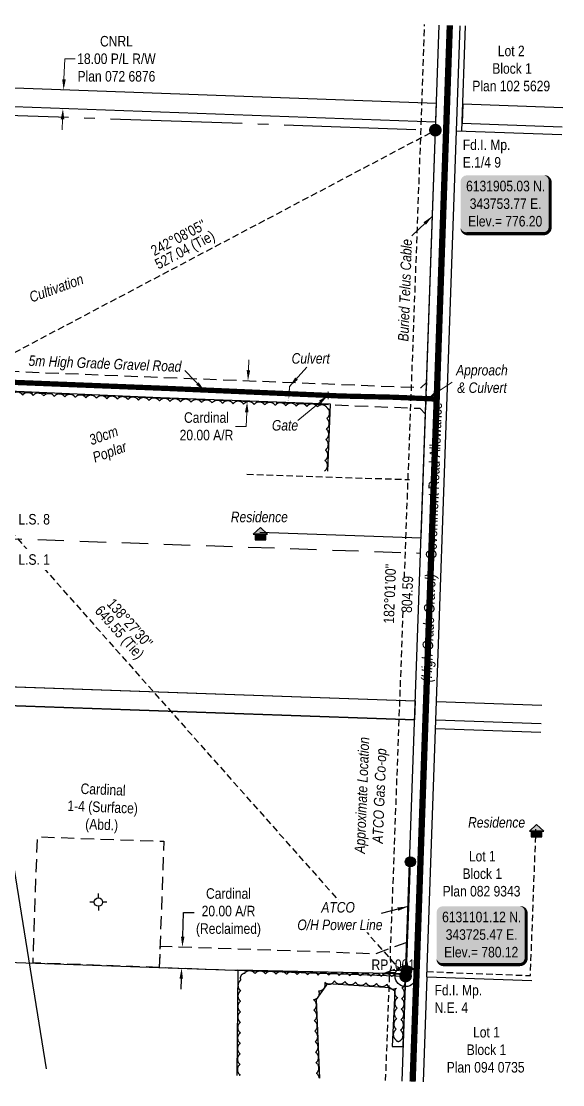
# Model space of a CAD drawing. Extents: x 342382 to 344356, y 6130080 to 6132974.
# Drawn here: x 343361 to 343875, y 6130998 to 6132009 of the extents above; entities that cross this region are included whole.
import ezdxf
from ezdxf.enums import TextEntityAlignment as Align

# ---------------------------------------------------------------- set-up
doc = ezdxf.new("R2010")
doc.units = 0
doc.header["$LTSCALE"] = 5
doc.header["$PDSIZE"] = 0.5
for name, pattern in [('0', [1, 1, 0]), ('foc-ACCESSROAD', [3.75, 2.5, -1.25]), ('foc-LSD', [8, 5, -3]), ('foc-QUARTERLINE', [33, 25, -3, 2, -3]), ('foc-TIELINE', [1.875, 1.25, -0.625]), ('POWERLINE5', [7.8, 2.4, -0.6, 0.6, -0.6, 0.6, -0.6, 2.4]), ('UG_PIPE', [1.875, 1.25, -0.625])]:
    doc.linetypes.add(name, pattern=pattern)
doc.layers.get('Defpoints').update_dxf_attribs({"color": 9})
for name, color, linetype in [('35', 37, 'Continuous'), ('AS-PIPE-UG', 44, 'UG_PIPE'), ('AS-PIPE-UG-T', 44, 'Continuous'), ('AS-POWER', 104, 'foc-POWER'), ('AS-POWER-EXISTING', 72, 'POWERLINE5'), ('AS-POWER-T', 104, 'Continuous'), ('AS-RESIDENCE', 14, 'Continuous'), ('AS-ROADS', 254, 'Continuous'), ('AS-TELUS', 224, 'foc-TEL'), ('C-RW', 13, 'Continuous'), ('DETAIL-T', 7, 'Continuous'), ('F-AR', 190, 'foc-ACCESSROAD'), ('F-RW', 190, 'Continuous'), ('F-WS', 190, 'foc-ACCESSROAD'), ('F-WS-S', 190, 'Continuous'), ('L-BD', 7, 'Continuous'), ('L-MON', 1, 'Continuous'), ('L-QSEC', 8, 'foc-QUARTERLINE'), ('L-ROAD-T', 7, 'Continuous'), ('L-SEC', 7, 'Continuous'), ('L-SECTION-LSD', 7, 'foc-LSD'), ('L-TIE', 7, 'foc-TIELINE'), ('L-TITLEDB', 4, 'Continuous'), ('T-BUSH', 110, '0'), ('T-BUSH-T', 110, 'Continuous')]:
    doc.layers.add(name, color=color, linetype=linetype)
for name, color, linetype, lineweight in [('AS-GENERAL', 48, 'Continuous', 18), ('C-RW-T', 13, 'Continuous', 9), ('F-AR-T', 190, 'Continuous', 9), ('F-WS-T', 190, 'Continuous', 9), ('T-TEXT', 48, 'Continuous', 18)]:
    doc.layers.add(name, color=color, linetype=linetype, lineweight=lineweight)
doc.styles.add('100L', font='ARIALN.TTF', dxfattribs={"height": 11})
doc.styles.add('80', font='ARIALN.TTF', dxfattribs={"height": 10})
doc.styles.add('80CG', font='ARIALN.TTF', dxfattribs={"height": 10})
doc.styles.add('80L', font='ARIALN.TTF', dxfattribs={"height": 10})
doc.styles.add('80LS', font='ARIALNI.TTF', dxfattribs={"height": 10})
doc.styles.add('foc-LtypeFont', font='ARIALN.TTF', dxfattribs={"height": 7.35})
doc.styles.add('TXT', font='ARIALN.TTF', dxfattribs={"height": 0.2})
doc.linetypes.add('foc-POWER', pattern='A,6,-1,["P",foc-LtypeFont,S=0.2,R=0,X=-0.625,Y=-0.75],-1.24,4', length=12.24)
doc.linetypes.add('foc-POWER-NOLINE', pattern='A,0,-4,["P",foc-LtypeFont,S=0.2,R=0,X=-0.625,Y=-0.75],-8.24', length=12.24)
doc.linetypes.add('foc-TEL', pattern='A,2,-1,["T",foc-LtypeFont,S=0.2,R=0,X=-0.425,Y=-0.75],-1.24,8', length=12.24)
doc.dimstyles.new('Compass 5 000', dxfattribs={"dimscale": 5, "dimtxt": 9, "dimasz": 2, "dimexe": 0.2, "dimexo": 0.0625, "dimgap": 0.5, "dimtad": 0, "dimtih": 1, "dimtoh": 1, "dimzin": 0, "dimdsep": 46, "dimtxsty": '80CG', "dimcen": 0.1, "dimse1": 1, "dimse2": 1, "dimclrd": 256, "dimclrt": 256, "dimaunit": 1, "dimadec": 4, "dimazin": 0, "dimtfac": 0.06, "dimtofl": 0, "dimtmove": 0, "dimatfit": 1, "dimfxl": 0.2, "dimtolj": 1, "dimtzin": 0, "dimlwd": -1, "dimarcsym": 0})

# ---------------------------------------------------------------- blocks, each defined once
blk = doc.blocks.new('POWERPOLE')
h = blk.add_hatch(color=255)
edge = h.paths.add_edge_path()
edge.add_arc((0, 0), 0.96, 0, 360)
at = {"linetype": 'Continuous'}
for p, q in [((0.68, -0.68), (-0.68, 0.68)), ((-0.68, -0.68), (0.68, 0.68))]:
    blk.add_line(p, q, dxfattribs=at)
blk.add_circle((0, 0), 0.96, dxfattribs=at)
blk = doc.blocks.new('*D32')
at = {"layer": 'C-RW-T', "transparency": 16777216}
for p, q in [((343401.1, 6131953.4), (343401.8, 6131972.9)), ((343401.8, 6131972.9), (343411.8, 6131972.9)), ((343399.7, 6131915.4), (343399.3, 6131905.4))]:
    blk.add_line(p, q, dxfattribs=at)
for points in [[(343399.4, 6131953.4), (343402.8, 6131953.3), (343400.7, 6131943.4)], [(343398, 6131915.4), (343401.4, 6131915.3), (343400.1, 6131925.4)]]:
    blk.add_solid(points, dxfattribs=at)
at = {"layer": 'Defpoints', "color": 0, "transparency": 16777216}
for p in [(343366.5, 6131944.6), (343365.8, 6131926.6), (343400.1, 6131925.4)]:
    blk.add_point(p, dxfattribs=at)
at = {"layer": 'C-RW-T', "transparency": 16777216, "insert": (343450.9, 6131972.9), "char_height": 10, "attachment_point": 5, "style": '80CG'}
blk.add_mtext('\\A1;CNRL\\P18.00 P/L R/W\\PPlan 072 6876', dxfattribs=at)
blk = doc.blocks.new('Gabd')
for p, q in [((-0.81, 0), (-1.62, 0)), ((0, 0.81), (0, 1.62)), ((1.62, 0), (0.81, 0)), ((0, -0.81), (0, -1.62))]:
    blk.add_line(p, q)
blk.add_circle((0, 0), 0.8)
blk = doc.blocks.new('*D35')
at = {"layer": 'Defpoints', "color": 0, "transparency": 16777216}
for p in [(343532.6, 6131127.8), (343512.8, 6131108.5), (343531.9, 6131107.8)]:
    blk.add_point(p, dxfattribs=at)
at = {"layer": 'F-WS-S', "transparency": 16777216}
for p, q in [((343513.8, 6131138.5), (343514.6, 6131161.3)), ((343514.6, 6131161.3), (343524.6, 6131161.3)), ((343512.4, 6131098.5), (343512.1, 6131088.5))]:
    blk.add_line(p, q, dxfattribs=at)
for points in [[(343512.2, 6131138.5), (343515.5, 6131138.4), (343513.5, 6131128.5)], [(343510.8, 6131098.5), (343514.1, 6131098.4), (343512.8, 6131108.5)]]:
    blk.add_solid(points, dxfattribs=at)
at = {"layer": 'F-WS-S', "transparency": 16777216, "insert": (343557.3, 6131161.3), "char_height": 10, "attachment_point": 5, "style": '80CG'}
blk.add_mtext('\\A1;Cardinal\\P20.00 A/R\\P(Reclaimed)', dxfattribs=at)
blk = doc.blocks.new('*U31')
h = blk.add_hatch(color=254)
edge = h.paths.add_edge_path()
edge.add_line((-36.5, -28.5), (36.5, -28.5))
edge.add_arc((36.5, -22.5), 6, 270, 360)
edge.add_line((42.5, -22.5), (42.5, 21))
edge.add_arc((36.5, 21), 6, 0, 90)
edge.add_line((36.5, 27), (-36.5, 27))
edge.add_arc((-36.5, 21), 6, 90, 180)
edge.add_line((-42.5, 21), (-42.5, -22.5))
edge.add_arc((-36.5, -22.5), 6, 180, 270)
at = {"color": 1, "flags": 128}
blk.add_lwpolyline([(-36.5, -28.5, 3, 3, 0), (36.5, -28.5, 3, 3, 0.414214), (42.5, -22.5, 3, 3, 0), (42.5, 21, 3, 0, 0.414214), (36.5, 27, 0, 0, 0), (-36.5, 27, 0, 0, 0.414214), (-42.5, 21, 0, 0, 0), (-42.5, -22.5, 0, 3, 0.414214)], format="xyseb", close=True, dxfattribs=at)
blk.add_lwpolyline([(-40.4, -21.6, 0, 10, 0), (0, 0, 5, 5, 0)], format="xyseb", dxfattribs=at)
at = {"color": 1, "style": '80'}
blk.add_attdef('ENTER_TEXT_001', (-36, -5), '', height=10, dxfattribs=at)
blk = doc.blocks.new('res_occ')
for points in [[(0.1, 0.89), (-1.26, -0.37), (1.46, -0.37)], [(-0.9, -1.43), (1.1, -1.43), (1.1, -0.37), (-0.9, -0.37)]]:
    blk.add_hatch(color=14).paths.add_polyline_path(points)
at = {"color": 14}
for points in [[(0.1, 0.89), (-1.26, -0.37), (1.46, -0.37)], [(-0.9, -1.43), (1.1, -1.43), (1.1, -0.37), (-0.9, -0.37)]]:
    blk.add_lwpolyline(points, close=True, dxfattribs=at)
blk = doc.blocks.new('*D36')
at = {"layer": 'Defpoints', "color": 0, "transparency": 16777216}
for p in [(343589, 6131666.4), (343575, 6131646.9), (343588.2, 6131646.4)]:
    blk.add_point(p, dxfattribs=at)
at = {"layer": 'F-AR-T', "transparency": 16777216}
for p, q in [((343576.2, 6131676.9), (343576.6, 6131686.9)), ((343574.6, 6131636.9), (343574.1, 6131623.5)), ((343574.1, 6131623.5), (343564.1, 6131623.5))]:
    blk.add_line(p, q, dxfattribs=at)
for points in [[(343574.6, 6131677), (343577.9, 6131676.8), (343575.8, 6131666.9)], [(343573, 6131637), (343576.3, 6131636.9), (343575, 6131646.9)]]:
    blk.add_solid(points, dxfattribs=at)
at = {"layer": 'F-AR-T', "transparency": 16777216, "insert": (343536.4, 6131623.5), "char_height": 10, "attachment_point": 5, "style": '80CG'}
blk.add_mtext('\\A1;Cardinal\\P20.00 A/R', dxfattribs=at)
blk = doc.blocks.new('fdia')
at = {"color": 255, "const_width": 1}
blk.add_lwpolyline([(-0.5, 0, 1), (0.5, 0, 1)], format="xyb", close=True, dxfattribs=at)
blk = doc.blocks.new('Fdiaa')
blk.add_blockref('fdia', (0, 0))
blk = doc.blocks.new('fdib')
at = {"color": 1, "const_width": 1.6}
blk.add_lwpolyline([(-0.4, 0, 1), (0.4, 0, 1)], format="xyb", close=True, dxfattribs=at)
at = {"color": 1}
blk.add_circle((0, 0), 0.8, dxfattribs=at)
blk = doc.blocks.new('Fdibb')
blk.add_blockref('fdib', (0, 0))
blk = doc.blocks.new('fdicc')
for name in ['Fdibb', 'Fdiaa']:
    blk.add_blockref(name, (0, 0))
blk = doc.blocks.new('FDI')
blk.add_blockref('fdicc', (0, 0))

msp = doc.modelspace()

# ---------------------------------------------------------------- linework, layer by layer
at = {"layer": '35', "color": 3}
msp.add_circle((343725.462, 6131101.002), 10.002, dxfattribs=at)
at = {"layer": 'AS-GENERAL', "const_width": 1, "flags": 128}
msp.add_lwpolyline([(343614.081, 6131647.584), (343615.413, 6131661.405)], close=True, dxfattribs=at)
msp.add_lwpolyline([(343651.835, 6131649.344), (343651.951, 6131656.666)], dxfattribs=at)
at = {"layer": 'AS-PIPE-UG', "flags": 128}
for points in [[(343706.552, 6131001.604), (343710.444, 6131104.13), (343711.996, 6131109.567), (343711.105, 6131117.521), (343711.294, 6131131.248), (343712.331, 6131154.061), (343740.011, 6131901.764), (343743.492, 6132005.517)], [(343574.807, 6131578.111), (343729.247, 6131572.918)], [(343745.74, 6131105.22), (343844.01, 6131101.47), (343849.314, 6131240.48)], [(343713.326, 6131106.457), (343725.638, 6131105.987)]]:
    msp.add_lwpolyline(points, dxfattribs=at)
at = {"layer": 'AS-POWER', "linetype": 'foc-POWER-NOLINE', "flags": 128}
msp.add_lwpolyline([(343726.25, 6131105.906), (343729.997, 6131209.524)], dxfattribs=at)
at = {"layer": 'AS-ROADS', "flags": 128}
for points, const_width in [([(343767.471, 6132004.67), (343737.215, 6131141.564), (343732.17, 6131000.704)], 6), ([(343755.019, 6131649.451), (343714.006, 6131651.221), (343662.889, 6131652.418), (343652.053, 6131652.945), (343614.891, 6131654.538), (343498.28, 6131659.614), (343273.053, 6131668.525), (343267.224, 6131666.444), (343256.542, 6131661.861), (343233.323, 6131645.226), (343212.889, 6131630.07)], 5)]:
    msp.add_lwpolyline(points, dxfattribs=dict(at, const_width=const_width))
at = {"layer": 'AS-TELUS', "flags": 128}
msp.add_lwpolyline([(343587.161, 6131522.921), (343740.129, 6131517.535), (343753.775, 6131905.092), (343757.282, 6132005.03)], dxfattribs=at)
at = {"layer": 'C-RW', "flags": 128}
for points in [[(342851.907, 6131996.332), (343257.114, 6131979.197), (343299.086, 6131541.535), (343384.221, 6131012.929)], [(342850.849, 6131966.305), (342952.133, 6131962.004), (343319.431, 6131946.535), (343754.671, 6131930.627), (343754.041, 6131912.653), (343318.32, 6131928.566), (342951.495, 6131944.065), (342850.216, 6131948.352)], [(343874.684, 6131926.266), (343779.771, 6131929.703), (343779.144, 6131911.815), (343874.052, 6131908.289)]]:
    msp.add_lwpolyline(points, dxfattribs=at)
at = {"layer": 'Defpoints'}
for p, q in [((343167.13, 6131382.666), (343734.665, 6131362.69)), ((343166.497, 6131364.677), (343734.032, 6131344.701))]:
    msp.add_line(p, q, dxfattribs=at)
at = {"layer": 'Defpoints', "flags": 128}
for points in [[(343651.493, 6131580.964), (343654.127, 6131644.561), (343492.698, 6131650.614), (343269.235, 6131660.328), (343243.206, 6131638.843), (343240.677, 6131629.698), (343236.226, 6131562.002), (343307.178, 6131541.689)], [(343723.032, 6131103.214), (343566.045, 6131106.671), (343565.266, 6131006.568)], [(343643.974, 6131003.803), (343640.995, 6131078.679), (343651.615, 6131093.783), (343710.433, 6131090.109), (343715.334, 6131086.843), (343712.884, 6131034.182), (343723.107, 6131034.091), (343725.462, 6131101.002)]]:
    msp.add_lwpolyline(points, dxfattribs=at)
at = {"layer": 'F-AR', "flags": 128}
msp.add_lwpolyline([(343740.155, 6131660.362), (343745.327, 6131665.16), (343744.271, 6131635.179), (343739.451, 6131640.374), (343360.018, 6131655.476), (343270.281, 6131659.545), (343240.718, 6131632.506), (343241.989, 6131660.772), (343262.864, 6131679.865), (343360.865, 6131675.458), (343740.155, 6131660.362)], dxfattribs=at)
msp.add_lwpolyline([(343726.589, 6131133.037), (343697.195, 6131122.029), (343492.318, 6131129.213), (343491.615, 6131109.226), (343700.477, 6131101.902), (343725.828, 6131111.395)], close=True, dxfattribs=at)
at = {"layer": 'F-RW', "flags": 128}
for points in [[(342830.686, 6131394.43), (343734.677, 6131362.69), (343734.032, 6131344.701), (343166.497, 6131364.677)], [(343854.075, 6131340.628), (343754.152, 6131344.123), (343754.786, 6131362.111), (343854.708, 6131358.617)]]:
    msp.add_lwpolyline(points, dxfattribs=at)
at = {"layer": 'F-WS', "flags": 128}
msp.add_lwpolyline([(343491.615, 6131109.226), (343371.689, 6131113.431), (343375.906, 6131233.357), (343495.832, 6131229.151)], close=True, dxfattribs=at)
at = {"layer": 'L-QSEC', "flags": 128}
for points in [[(342950.644, 6131933.458), (343753.775, 6131905.092)], [(343773.88, 6131904.381), (343873.79, 6131900.853)]]:
    msp.add_lwpolyline(points, dxfattribs=at)
at = {"layer": 'L-SEC'}
for p, q in [((343725.462, 6131101.002), (343753.775, 6131905.092)), ((343745.567, 6131100.294), (343773.88, 6131904.384)), ((342922.114, 6131129.226), (343725.462, 6131101.002)), ((343725.462, 6131101.002), (343721.944, 6131001.064)), ((343745.567, 6131100.294), (343742.049, 6131000.357)), ((343745.567, 6131100.295), (343845.494, 6131096.785))]:
    msp.add_line(p, q, dxfattribs=at)
at = {"layer": 'L-SEC', "flags": 128}
for points in [[(343753.775, 6131905.092), (343757.282, 6132005.03)], [(343773.88, 6131904.386), (343777.387, 6132004.32)]]:
    msp.add_lwpolyline(points, dxfattribs=at)
at = {"layer": 'L-SECTION-LSD', "flags": 128}
msp.add_lwpolyline([(342936.379, 6131531.342), (343739.619, 6131503.047)], dxfattribs=at)
at = {"layer": 'L-TIE', "flags": 128}
for points in [[(343287.845, 6131658.749), (343753.775, 6131905.092)], [(343294.709, 6131587.177), (343725.462, 6131101.002)]]:
    msp.add_lwpolyline(points, dxfattribs=at)
at = {"layer": 'L-TITLEDB', "flags": 128}
for points in [[(343778.877, 6131904.211), (343782.384, 6132004.143)], [(343753.882, 6131336.432), (343853.804, 6131332.907)]]:
    msp.add_lwpolyline(points, dxfattribs=at)
at = {"layer": 'T-BUSH', "flags": 128}
for points in [[(343648.495, 6131581.088, 0.52056705), (343648.909, 6131591.08, 0.52056705), (343649.323, 6131601.071, 0.52056705), (343649.737, 6131611.063, 0.52056705), (343650.151, 6131621.054, 0.52056705), (343650.565, 6131631.046, 0.52056705), (343650.979, 6131641.037, 0.52056705), (343641.652, 6131642.027, 0.52056705), (343631.659, 6131642.402, 0.52056705), (343621.666, 6131642.776, 0.52056705), (343611.673, 6131643.151, 0.52056705), (343601.68, 6131643.526, 0.52056705), (343591.687, 6131643.9, 0.52056705), (343581.694, 6131644.275, 0.52056705), (343571.701, 6131644.65, 0.52056705), (343561.708, 6131645.024, 0.52056705), (343551.715, 6131645.399, 0.52056705), (343541.722, 6131645.774, 0.52056705), (343531.729, 6131646.148, 0.52056705), (343521.736, 6131646.523, 0.52056705), (343511.743, 6131646.897, 0.52056705), (343501.75, 6131647.272, 0.52056705), (343491.757, 6131647.652, 0.52056705), (343481.767, 6131648.086, 0.52056705), (343471.776, 6131648.52, 0.52056705), (343461.786, 6131648.955, 0.52056705), (343451.795, 6131649.389, 0.52056705), (343441.804, 6131649.823, 0.52056705), (343431.814, 6131650.257, 0.52056705), (343421.823, 6131650.692, 0.52056705), (343411.833, 6131651.126, 0.52056705), (343401.842, 6131651.56, 0.52056705), (343391.852, 6131651.995, 0.52056705), (343381.861, 6131652.429, 0.52056705), (343371.87, 6131652.863, 0.52056705), (343361.88, 6131653.298, 0.52056705), (343351.889, 6131653.732, 0.52056705), (343341.899, 6131654.166, 0.52056705), (343331.908, 6131654.6, 0.52056705), (343321.918, 6131655.035, 0.52056705), (343311.927, 6131655.469, 0.52056705), (343301.936, 6131655.903, 0.52056705), (343291.946, 6131656.338, 0.52056705), (343281.955, 6131656.772, 0.52056705), (343271.965, 6131657.206, 0.52056705), (343263.863, 6131652.004, 0.52056705), (343256.151, 6131645.638, 0.52056705), (343248.439, 6131639.272, 0.52056705), (343244.076, 6131630.734, 0.52056705), (343243.099, 6131620.81, 0.52056705), (343242.443, 6131610.832, 0.52056705), (343241.787, 6131600.853, 0.52056705), (343241.13, 6131590.875, 0.52056705), (343240.474, 6131580.896, 0.52056705), (343239.818, 6131570.918, 0.52056705), (343242.539, 6131563.315, 0.52056705), (343252.152, 6131560.563, 0.52056705), (343261.766, 6131557.811, 0.52056705), (343271.38, 6131555.058, 0.52056705), (343280.994, 6131552.306, 0.52056705), (343290.607, 6131549.553, 0.52056705), (343300.221, 6131546.801, 0.52056705), (343308.004, 6131544.573, 0.52056705)], [(343643.575, 6131003.817, 0.2395415), (343640.781, 6131008.591, 0.52056705), (343640.384, 6131018.583, 0.52056705), (343639.986, 6131028.575, 0.52056705), (343639.588, 6131038.567, 0.52056705), (343639.191, 6131048.559, 0.52056705), (343638.793, 6131058.551, 0.52056705), (343638.396, 6131068.543, 0.52056705), (343637.998, 6131078.535, 0.52056705), (343643.11, 6131086.904, 0.52056705), (343648.862, 6131095.085, 0.52056705), (343657.913, 6131096.396, 0.52056705), (343667.894, 6131095.772, 0.52056705), (343677.874, 6131095.149, 0.52056705), (343687.855, 6131094.526, 0.52056705), (343697.835, 6131093.902, 0.52056705), (343707.816, 6131093.279, 0.52056705), (343716.738, 6131089.513, 0.52056705), (343718.038, 6131080.417, 0.52056705), (343717.574, 6131070.428, 0.52056705), (343717.109, 6131060.439, 0.52056705), (343716.644, 6131050.45, 0.52056705), (343716.179, 6131040.46, 0.52056705), (343720.299, 6131039.618, 0.52056705), (343720.651, 6131049.612, 0.52056705), (343721.003, 6131059.606, 0.52056705), (343721.355, 6131069.6, 0.52056705), (343721.707, 6131079.593, 0.52056705), (343722.058, 6131089.587, 0.52056705), (343722.433, 6131100.227, 0.52056705), (343712.435, 6131100.447, 0.52056705), (343702.438, 6131100.667, 0.52056705), (343692.44, 6131100.887, 0.52056705), (343682.443, 6131101.107, 0.52056705), (343672.445, 6131101.327, 0.52056705), (343662.448, 6131101.548, 0.52056705), (343652.45, 6131101.768, 0.52056705), (343642.452, 6131101.988, 0.52056705), (343632.455, 6131102.208, 0.52056705), (343622.457, 6131102.428, 0.52056705), (343612.46, 6131102.648, 0.52056705), (343602.462, 6131102.868, 0.52056705), (343592.465, 6131103.089, 0.52056705), (343582.467, 6131103.309, 0.52056705), (343572.469, 6131103.529, 0.52056705), (343568.97, 6131097.054, 0.52056705), (343568.893, 6131087.054, 0.52056705), (343568.815, 6131077.054, 0.52056705), (343568.737, 6131067.055, 0.52056705), (343568.659, 6131057.055, 0.52056705), (343568.581, 6131047.055, 0.52056705), (343568.503, 6131037.056, 0.52056705), (343568.426, 6131027.056, 0.52056705), (343568.348, 6131017.056, 0.52056705), (343568.27, 6131007.057, 0.03722808), (343567.563, 6131006.488, 0.03722808)]]:
    msp.add_lwpolyline(points, format="xyb", dxfattribs=at)

# ---------------------------------------------------------------- block references
at = {"layer": 'AS-POWER-EXISTING'}
for p, xscale, yscale, zscale in [((343729.997, 6131209.524), 5.001099691811156, 5.001099691811156, 5.001099691811156), ((343729.997, 6131209.524), 5.001099691811158, 5.001099691811158, 5.001099691811158), ((343730, 6131209.619), 4.999999999999924, 4.999999999999924, 4.999999999999924), ((343726.25, 6131105.906), 5.001099691811156, 5.001099691811156, 5.001099691811156), ((343726.25, 6131105.906), 5.001099691811158, 5.001099691811158, 5.001099691811158), ((343726.254, 6131106.024), 4.999999999999924, 4.999999999999924, 4.999999999999924)]:
    msp.add_blockref('POWERPOLE', p, dxfattribs=dict(at, xscale=xscale, yscale=yscale, zscale=zscale))
at = {"layer": 'AS-RESIDENCE', "xscale": 4.999999999999924, "yscale": 4.999999999999924, "zscale": 4.999999999999924}
for p in [(343587.161, 6131522.921), (343849.314, 6131240.48)]:
    msp.add_blockref('res_occ', p, dxfattribs=at)
at = {"layer": 'DETAIL-T'}
ref = msp.add_blockref('*U31', (343820.224, 6131835.172), dxfattribs=at)
ref.add_attrib('ENTER_TEXT_001', '6131905.03 N.', (343782.929, 6131846.945), dxfattribs={"layer": '0', "color": 1, "height": 10, "style": '80'})
ref.add_attrib('ENTER_TEXT_002', '343753.77 E.', (343786.404, 6131830.237), dxfattribs={"layer": '0', "color": 1, "height": 10, "style": '80'})
ref.add_attrib('ENTER_TEXT_003', 'Elev.= 776.20', (343784.859, 6131813.529), dxfattribs={"layer": '0', "color": 1, "height": 10, "style": '80'})
ref = msp.add_blockref('*U31', (343797.442, 6131140.391), dxfattribs=at)
ref.add_attrib('ENTER_TEXT_001', '6131101.12 N.', (343760.147, 6131152.163), dxfattribs={"layer": '0', "color": 1, "height": 10, "style": '80'})
ref.add_attrib('ENTER_TEXT_002', '343725.47 E.', (343763.622, 6131135.455), dxfattribs={"layer": '0', "color": 1, "height": 10, "style": '80'})
ref.add_attrib('ENTER_TEXT_003', 'Elev.= 780.12', (343762.098, 6131118.748), dxfattribs={"layer": '0', "color": 1, "height": 10, "style": '80'})
at = {"layer": 'F-WS-S', "xscale": 4.999999999999924, "yscale": 4.999999999999924, "zscale": 0.1968503937007845}
msp.add_blockref('Gabd', (343433.761, 6131171.291), dxfattribs=at)
at = {"layer": 'L-MON'}
for p, xscale, yscale, zscale in [((343753.775, 6131905.092), 4.999999999999993, 4.999999999999993, 4.999999999999993), ((343725.462, 6131101.002), 5.001099691811147, 5.001099691811147, 5.001099691811147), ((343725.462, 6131101.002), 5.001099691811158, 5.001099691811158, 5.001099691811158)]:
    msp.add_blockref('FDI', p, dxfattribs=dict(at, xscale=xscale, yscale=yscale, zscale=zscale))

# ---------------------------------------------------------------- texts
at = {"layer": '35', "color": 3, "style": '80'}
msp.add_attdef('RP_001', (343693.094, 6131106.757), 'RP', height=10.0022, dxfattribs=at)
at = {"layer": 'AS-PIPE-UG-T', "insert": (343676.583, 6131211.231), "char_height": 10, "attachment_point": 1, "rotation": 87.818581, "style": '80L'}
msp.add_mtext_dynamic_manual_height_columns('\\pi6.4892;{\\fArial Narrow|b0|i1|c0|p34;Approximate Location\\P\\pi16.677;ATCO Gas Co-op}', width=123.51053, gutter_width=49.989, heights=[0], dxfattribs=at)
at = {"layer": 'AS-RESIDENCE', "char_height": 10, "attachment_point": 1, "style": '80L'}
for insert in [(343559.545, 6131542.422), (343784.849, 6131252.063)]:
    msp.add_mtext_dynamic_manual_height_columns('{\\fArial Narrow|b0|i1|c0|p34;Residence}', width=34.11404, gutter_width=49.989, heights=[0], dxfattribs=dict(at, insert=insert))
at = {"layer": 'AS-TELUS', "insert": (343718.17, 6131704.439), "char_height": 10, "attachment_point": 1, "rotation": 87.990349, "style": 'TXT'}
msp.add_mtext_dynamic_manual_height_columns('{\\fArial Narrow|b0|i1|c0|p34;Buried Telus Cable}', width=97.21368, gutter_width=1, heights=[0], dxfattribs=at)
at = {"layer": 'F-WS-T', "insert": (343404.65, 6131284.689), "char_height": 10, "attachment_point": 1, "rotation": 357.720862, "style": '80LS'}
msp.add_mtext_dynamic_manual_height_columns('\\pi12.481;{\\fArial Narrow|b0|i0|c0|p34;Cardinal\\P\\pi0.65663;1-4 (Surface)\\P\\pi18.215;(Abd.)}', width=66.23823, gutter_width=49.989, heights=[0], dxfattribs=at)
at = {"layer": 'L-BD', "style": '80L'}
for s, rotation, p in [("242°08'05''", 27.8659, (343509.709, 6131802.916)), ('527.04 (Tie)', 27.8659, (343516.37, 6131790.319)), ("138°27'30''", 311.5411, (343463.677, 6131436.461)), ('649.55 (Tie)', 311.5411, (343453.011, 6131427.011))]:
    msp.add_text(s, height=10, rotation=rotation, dxfattribs=at).set_placement(p, align=Align.MIDDLE)
at = {"layer": 'L-MON', "char_height": 10, "attachment_point": 1, "style": '80L'}
for s, insert in [('Fd.I. Mp.\\PE.1/4 9', (343779.812, 6131896.195)), ('Fd.I. Mp.\\PN.E. 4', (343752.969, 6131092.637))]:
    msp.add_mtext_dynamic_manual_height_columns(s, width=44.3292, gutter_width=50, heights=[0], dxfattribs=dict(at, insert=insert))
at = {"layer": 'L-ROAD-T', "style": '80L'}
msp.add_text('Government Road Allowance', height=10, rotation=87.891676, dxfattribs=at).set_placement((343752.384, 6131571.793), align=Align.MIDDLE_CENTER)
at = {"layer": 'L-TITLEDB', "char_height": 10, "attachment_point": 1, "style": '80L'}
for s, insert in [('\\pi24.677;Lot 2\\P\\pi19.404;Block 1\\P\\pi0.45803;Plan 102 5629', (343788.383, 6131985.404)), ('\\pi25.434;Lot 1\\P\\pi19.404;Block 1\\P\\pi0.47167;Plan 082 9343', (343760.161, 6131219.991)), ('\\pi25.434;Lot 1\\P\\pi19.404;Block 1\\P\\pi0.43756;Plan 094 0735', (343764.124, 6131052.655))]:
    msp.add_mtext_dynamic_manual_height_columns(s, width=73.41264, gutter_width=49.989, heights=[0], dxfattribs=dict(at, insert=insert))
at = {"layer": 'T-BUSH-T', "insert": (343436.944, 6131619.658), "char_height": 10, "width": 34.20641, "attachment_point": 2, "rotation": 20, "style": '80LS'}
msp.add_mtext('30cm \\PPoplar', dxfattribs=at)
at = {"layer": 'T-TEXT', "style": '80LS'}
for s, rotation, p in [('Cultivation', 20, (343393.772, 6131755.017)), ('5m High Grade Gravel Road', 357.720862, (343440.019, 6131683.205)), ('(High Grade Gravel)', 87.891676, (343747.234, 6131431.888))]:
    msp.add_text(s, height=10, rotation=rotation, dxfattribs=at).set_placement(p, align=Align.MIDDLE_CENTER)
at = {"layer": 'T-TEXT', "char_height": 10, "attachment_point": 1, "style": '80L'}
for s, width, insert in [('{\\fArial Narrow|b0|i1|c0|p34;Culvert}', 42.07574, (343617.267, 6131693.158)), ('\\pi3.2987;{\\fArial Narrow|b0|i1|c0|p34;Approach\\P\\pi4.3492;& Culvert}', 55.3491, (343770.172, 6131681.979)), ('{\\fArial Narrow|b0|i1|c0|p34;Gate}', 42.07574, (343598.551, 6131629.561))]:
    msp.add_mtext_dynamic_manual_height_columns(s, width=width, gutter_width=49.989, heights=[0], dxfattribs=dict(at, insert=insert))

# ---------------------------------------------------------------- dimensions: what is measured, and where the dimension line sits
at = {"layer": 'C-RW-T'}
dim = msp.add_linear_dim(base=(343400.081, 6131925.381), p1=(343366.486, 6131944.631), p2=(343365.825, 6131926.64), angle=267.89613, text='CNRL\\P18.00 P/L R/W\\PPlan 072 6876', dimstyle='Compass 5 000', dxfattribs=at)
dim.commit()
dim.dimension.update_dxf_attribs({"geometry": '*D32', "text_midpoint": (343450.914, 6131972.934), "dimtype": 161})
at = {"layer": 'F-AR-T'}
dim = msp.add_linear_dim(base=(343575.044, 6131646.918), p1=(343588.95, 6131666.38), p2=(343588.155, 6131646.396), angle=267.720862, text='Cardinal\\P20.00 A/R', dimstyle='Compass 5 000', dxfattribs=at)
dim.commit()
dim.dimension.update_dxf_attribs({"geometry": '*D36', "text_midpoint": (343536.376, 6131623.486), "dimtype": 161})
at = {"layer": 'F-WS-S'}
dim = msp.add_linear_dim(base=(343512.785, 6131108.483), p1=(343532.606, 6131127.801), p2=(343531.905, 6131107.813), angle=267.991699, text='Cardinal\\P20.00 A/R\\P(Reclaimed)', dimstyle='Compass 5 000', dxfattribs=at)
dim.commit()
dim.dimension.update_dxf_attribs({"geometry": '*D35', "text_midpoint": (343557.315, 6131161.329), "dimtype": 161})

# ---------------------------------------------------------------- leaders
at = {"layer": 'AS-TELUS'}
msp.add_leader([(343750.896, 6131823.31), (343731.373, 6131804.563)], dimstyle='Compass 5 000', dxfattribs=at)
at = {"layer": 'T-TEXT'}
for points in [[(343615.323, 6131661.459), (343631.559, 6131679.766)], [(343534.75, 6131657.063), (343515.8, 6131676.689)], [(343746.012, 6131649.624), (343769.765, 6131665.419)], [(343651.893, 6131653.005), (343623.253, 6131629.213)]]:
    msp.add_leader(points, dimstyle='Compass 5 000', dxfattribs=at)

# ---------------------------------------------------------------- next in the draw order: texts
at = {"layer": 'AS-POWER-T', "insert": (343619.44, 6131171.388), "char_height": 10, "attachment_point": 1, "style": '80L', "bg_fill": 3, "box_fill_scale": 1.2, "bg_fill_color": 256, "bg_fill_transparency": 0}
msp.add_mtext_dynamic_manual_height_columns('\\pi26.049;{\\fArial Narrow|b0|i1|c0|p34;ATCO\\P\\pi0.05; O/H Power Line}', width=83.85853, gutter_width=49.989, heights=[0], dxfattribs=at)
at = {"layer": 'L-BD', "insert": (343705.436, 6131464.594), "char_height": 10, "width": 26.06174, "attachment_point": 2, "rotation": 87.9834, "style": '80L', "bg_fill": 3, "box_fill_scale": 1.2, "bg_fill_color": 256, "bg_fill_transparency": 0}
msp.add_mtext("182°01'00''\\P804.59", dxfattribs=at)
at = {"layer": 'L-SECTION-LSD', "char_height": 10, "attachment_point": 1, "style": '100L', "bg_fill": 3, "box_fill_scale": 1.5, "bg_fill_color": 256, "bg_fill_transparency": 0}
for s, width, insert in [('L.S. 8', 30.40114, (343357.794, 6131540.231)), ('L.S. 1', 29.99119, (343357.794, 6131501.946))]:
    msp.add_mtext_dynamic_manual_height_columns(s, width=width, gutter_width=55, heights=[0], dxfattribs=dict(at, insert=insert))

# ---------------------------------------------------------------- next in the draw order: leaders
at = {"layer": 'AS-POWER'}
msp.add_leader([(343727.79, 6131167.105), (343702.387, 6131160.588)], dimstyle='Compass 5 000', dxfattribs=at)

doc.saveas('drawing.dxf')
